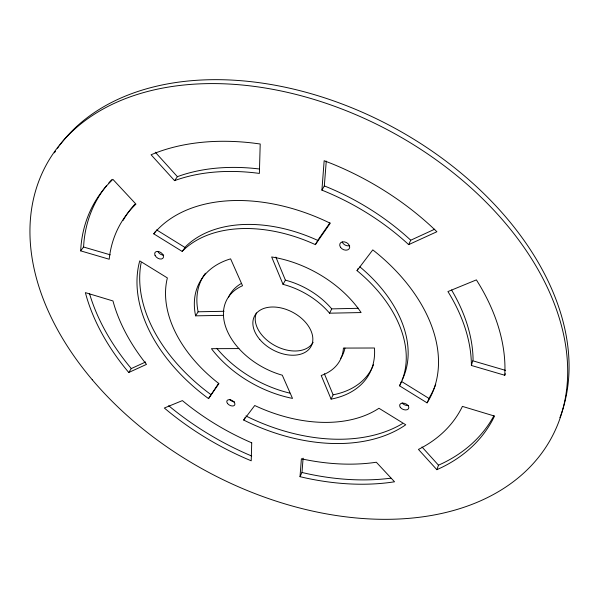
<?xml version="1.0" encoding="UTF-8"?>
<svg xmlns="http://www.w3.org/2000/svg" width="599" height="599" viewBox="0 0 599 599"><rect width="100%" height="100%" fill="white"/><g stroke="black" fill="none" stroke-linecap="round" stroke-linejoin="round"><path stroke-width="0.9" d="M471.376 365.465L471.383 364.155A193.859 129.362 28.3 0 0 448.816 293.001L447.917 291.578L476.4 279.883L480.009 285.775A226.774 151.719 28.3 0 1 504.957 369.965L504.777 375.259L471.376 365.465L473.075 359.58A193.163 129.466 28.3 0 0 451.556 289.968M80.655 250.861L80.992 246.047A226.774 151.719 28.3 0 1 109.318 182.912L112.882 179.348L135.943 204.117L135.045 204.97A193.859 129.362 28.3 0 0 109.325 258.049L109.213 259.24L80.655 250.861L83.575 247.02L83.92 242.206A225.95 151.847 28.3 0 1 106.615 185.563M300.024 476.692L301.387 458.789L302.854 459.111A193.859 129.362 28.3 0 0 374.989 462.435L376.314 462.226L394.546 481.798L389.185 482.554A226.774 151.719 28.3 0 1 305.842 478.017L300.024 476.692L301.978 472.491L303.101 458.16M321.91 190.145L324.164 160.704L331.681 163.639A226.774 151.719 28.3 0 1 431.25 226.392L436.896 231.731L408.66 244.632L407.283 243.344A193.859 129.362 28.3 0 0 323.73 190.864L321.91 190.145L324.329 185.93L326.268 161.109M504.777 375.259L505.309 373.716M436.858 469.698L441.403 467.587A226.774 151.719 28.3 0 0 492.356 420.356L494.527 416.08L462.383 406.384L461.889 407.447A193.859 129.362 28.3 0 1 419.547 448.853L418.431 449.4L436.858 469.698L438.498 465.206L443.043 463.087A225.95 151.847 28.3 0 0 493.913 415.736M428.839 398.35L401.42 381.391L399.555 385.831L427.072 402.85L430.075 396.366A160.614 107.416 28.3 0 0 435.728 384.333M408.66 244.632L410.719 240.221L434.739 229.192M331.09 399.121L321.206 375.491L322.621 374.974A64.205 42.566 28.3 0 0 343.294 349.546L343.414 348.079L374.427 348.004L374.547 349.704A96.402 63.973 28.3 0 1 332.849 398.769L331.09 399.121L333.111 394.816L324.351 373.731M399.555 385.831L400.289 384.408A128.718 85.545 28.3 0 0 358.981 272.253L357.034 270.643L358.12 268.479M329.562 313.187L361.092 312.558L359.887 310.791A96.402 63.973 28.3 0 0 273.908 257.338L271.661 256.964L283.035 284.353L285.079 284.914A64.205 42.566 28.3 0 1 328.289 311.727L329.562 313.187L331.741 308.882L358.561 308.298M243.718 420.056L254.747 405.508L256.746 406.444A128.718 85.545 28.3 0 0 377.557 409.177L378.95 408.263L405.74 424.773L403.748 426.129A161.191 107.318 28.3 0 1 246.548 421.456L243.718 420.056L245.028 417.585M155.628 231.199L153.771 233.842L182.186 251.415L183.346 250.225A128.718 85.545 28.3 0 1 313.022 243.568L315.381 244.647L317.717 240.394L329.914 222.813M283.035 284.353L285.394 280.145L275.862 257.061M208.534 398.597L218.934 383.615L217.212 382.274A128.718 85.545 28.3 0 1 167.001 279.486L167.383 277.929L139.747 260.894L139.148 263.156A161.191 107.318 28.3 0 0 206.019 396.733L208.534 398.597L218.65 383.278M238.896 348.573L211.44 348.685L212.645 350.258A96.402 63.973 28.3 0 0 290.478 397.983L292.507 398.402L282.286 375.199L280.392 374.645A64.205 42.566 28.3 0 1 240.132 349.906L238.836 348.506A64.205 42.566 28.3 0 1 223.457 315.351L195.618 315.838L198.127 311.787L197.797 310.132A96.057 64.033 28.3 0 1 205.412 273.219M427.072 402.85L428.307 400.866A161.191 107.318 28.3 0 0 375.745 252.239L372.78 249.888L357.034 270.643M128.748 372.488L146.515 364.372L145.602 363.241A193.859 129.362 28.3 0 1 113.308 302.196L112.986 300.96L85.365 292.626L86.758 297.598A226.774 151.719 28.3 0 0 125.064 368.003L128.748 372.488L131.278 368.58L145.647 361.976M182.186 251.415L186.027 246.211A128.261 85.62 28.3 0 1 315.373 239.33L317.717 240.394M315.381 244.647L330.229 223.247L326.755 221.563A161.191 107.318 28.3 0 0 155.321 232L153.771 233.842M174.564 180.643L175.904 180.142A193.859 129.362 28.3 0 1 257.577 173.178L259.374 173.433L260.206 143.992L252.8 143.019A226.774 151.719 28.3 0 0 156.474 152.595L151.068 154.752L174.564 180.643L177.416 176.683L178.757 176.173A193.163 129.466 28.3 0 1 259.292 168.978M333.111 394.816L334.871 394.456A96.057 64.033 28.3 0 0 373.477 364.761M198.127 311.787L224.056 311.278M301.978 472.491L307.789 473.802A225.95 151.847 28.3 0 0 390.93 478.174M285.394 280.145L287.43 280.706A63.973 42.604 28.3 0 1 330.476 307.429L331.741 308.882M83.575 247.02L110.268 254.83M473.06 360.883L505.481 370.362M324.329 185.93L326.141 186.641A193.163 129.466 28.3 0 1 409.349 238.941L410.719 240.221M251.7 456.011L247.679 454.304A225.95 151.847 28.3 0 1 171.344 407.912L168.693 405.703M245.904 415.938L248.735 417.331A160.614 107.416 28.3 0 0 402.438 423.628M156.564 229.881L184.866 247.394M210.841 394.539L208.332 392.674A160.614 107.416 28.3 0 1 141.154 262.676M359.857 266.847L361.145 267.918A128.261 85.62 28.3 0 1 402.161 379.968M155.276 152.206L177.416 176.683M421.988 446.959L438.498 465.206M131.278 368.58L127.609 364.095A225.95 151.847 28.3 0 1 89.55 293.742M195.618 315.838L195.281 314.183A96.402 63.973 28.3 0 1 228.84 259.404L230.615 258.865L242.535 285.73L241.157 286.367A64.205 42.566 28.3 0 0 223.427 313.869L223.457 315.351M54.442 152.805A286.052 193.357 28.3 0 1 55.46 151.255M57.504 148.267A286.052 193.357 28.3 0 1 58.942 146.276M59.922 144.958A286.052 193.357 28.3 0 1 394.734 128.171A286.052 193.357 28.3 0 1 559.9 417.675M123.124 220.365A193.163 129.466 28.3 0 1 134.857 204.259M408.406 405.403A4.792 3.115 22.5 0 1 402.131 402.887M344.934 348.086A63.973 42.604 28.3 0 1 340.651 358.434M228.474 297.329A63.973 42.604 28.3 0 1 240.88 283.716M163.669 255.069A4.867 3.22 34.4 0 1 157.829 251.468M108.831 182.92A225.95 151.847 28.3 0 1 111.736 179.685M234.621 401.907A4.403 2.688 28.7 0 1 229.859 399.496M313.157 342.261A31.972 21.279 28.3 0 1 275.75 346.02A31.972 21.279 28.3 0 1 256.402 312.933M289.826 393.131A96.057 64.033 28.3 0 1 216.771 348.311M349.666 245.672A5.264 3.849 27.5 0 1 342.209 241.951M251.722 442.803L251.213 460.803L245.568 458.4A226.774 151.719 28.3 0 1 168.985 411.88L164.321 408.024L182.388 400.604L183.556 401.577A193.859 129.362 28.3 0 0 250.307 442.204L251.722 442.803M92.268 379.766A287.101 193.215 28.3 0 0 551.162 438.378A287.101 193.215 28.3 0 0 253.025 86.234A287.101 193.215 28.3 0 0 92.268 379.766M400.289 407.313A4.807 3.115 22.6 0 0 408.248 409.02A4.807 3.115 22.6 0 0 404.168 403.254A4.807 3.115 22.6 0 0 400.289 407.313M155.081 255.421A4.889 3.212 34.4 0 0 162.711 258.446A4.889 3.212 34.4 0 0 159.514 251.827A4.889 3.212 34.4 0 0 155.081 255.421M227.59 403.576A4.418 2.681 28.7 0 0 234.606 405.149A4.418 2.681 28.7 0 0 230.345 399.81A4.418 2.681 28.7 0 0 227.59 403.576M259.786 339.476A32.084 21.257 28.3 0 0 310.986 346.536A32.084 21.257 28.3 0 0 277.771 307.347A32.084 21.257 28.3 0 0 259.786 339.476M340.494 247.29A5.286 3.849 27.5 0 0 349.165 248.795A5.286 3.849 27.5 0 0 344.455 241.884A5.286 3.849 27.5 0 0 340.494 247.29"/></g></svg>
